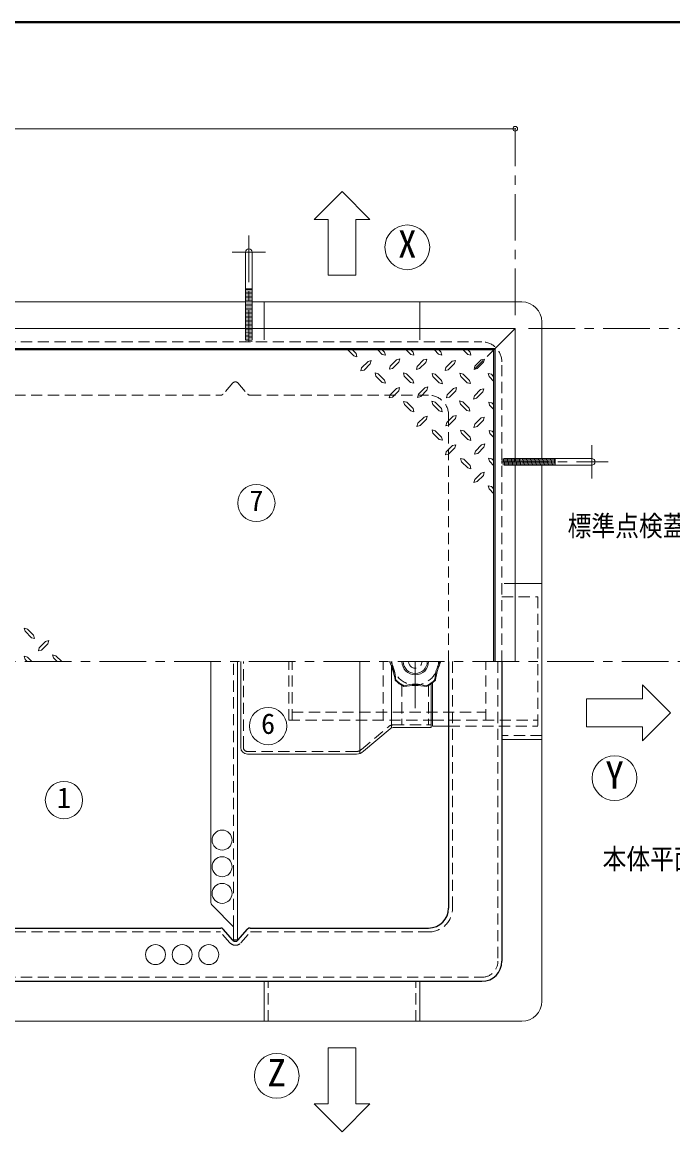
# Model space of a CAD drawing. Units: millimetres at full size, sheet at 1:7; details may follow other scales. Extents: x -1472 to 1363, y -987 to 980.
# Drawn here: x -92 to 397, y 147 to 980 of the extents above; entities that cross this region are included whole.
import ezdxf
from ezdxf.enums import TextEntityAlignment as Align

# ---------------------------------------------------------------- set-up
doc = ezdxf.new("R2010")
doc.units = ezdxf.units.MM
doc.header["$LTSCALE"] = 7
doc.header["$PDMODE"] = 32
doc.header["$PDSIZE"] = 3.5
doc.linetypes.add('CHAIN1', pattern=[8, 5, -1, 1, -1])
doc.linetypes.add('DASHED1', pattern=[1.8, 1.2, -0.6])
doc.layers.add('0-0____1', color=4, linetype='Continuous', lineweight=9)
doc.styles.add('ＭＳ ゴシック', font='')
doc.styles.get('ＭＳ ゴシック').set_extended_font_data('MS Gothic')

msp = doc.modelspace()

# ---------------------------------------------------------------- linework, layer by layer
at = {"layer": '0-0____1', "color": 1, "lineweight": 40}
msp.add_line((1363.499, 979.62), (-1471.501, 979.62), dxfattribs=at)
at = {"layer": '0-0____1'}
for p, q in [((-621.501, 899.62), (278.499, 899.62)), ((148.499, 852.62), (127.499, 831.62)), ((169.499, 831.62), (148.499, 852.62)), ((127.499, 831.62), (137.999, 831.62)), ((137.999, 831.62), (137.999, 789.62)), ((158.999, 831.62), (169.499, 831.62)), ((158.999, 831.62), (158.999, 789.62)), ((137.999, 789.62), (158.999, 789.62)), ((80.999, 779.519), (75.999, 779.519)), ((75.999, 778.648), (80.999, 779.057)), ((75.999, 777.645), (80.999, 778.054)), ((75.999, 776.642), (80.999, 777.05)), ((75.999, 775.638), (80.999, 776.047)), ((75.999, 774.635), (80.999, 775.044)), ((75.999, 773.632), (80.999, 774.04)), ((75.999, 772.628), (80.999, 773.037)), ((75.999, 771.625), (80.999, 772.034)), ((75.999, 770.622), (80.999, 771.03)), ((75.999, 769.618), (80.999, 770.027)), ((75.999, 768.615), (80.999, 769.024)), ((75.999, 767.612), (80.999, 768.02)), ((75.999, 766.608), (80.999, 767.017)), ((75.999, 765.605), (80.999, 766.014)), ((75.999, 764.602), (80.999, 765.01)), ((75.999, 763.598), (80.999, 764.007)), ((75.999, 762.595), (80.999, 763.004)), ((75.999, 761.592), (80.999, 762)), ((75.999, 760.588), (80.999, 760.997)), ((75.999, 759.585), (80.999, 759.994)), ((75.999, 758.582), (80.999, 758.99)), ((75.999, 757.578), (80.999, 757.987)), ((75.999, 756.575), (80.999, 756.984)), ((75.999, 755.572), (80.999, 755.98)), ((75.999, 754.568), (80.999, 754.977)), ((75.999, 753.565), (80.999, 753.974)), ((75.999, 752.562), (80.999, 752.97)), ((75.999, 751.559), (80.999, 751.967)), ((75.999, 750.555), (80.999, 750.964)), ((76.832, 749.62), (80.999, 749.96)), ((152.778, 733.62), (157.311, 729.195)), ((156.336, 733.62), (159.036, 730.92)), ((175.311, 733.62), (178.686, 730.245)), ((196.686, 733.62), (200.061, 730.245)), ((200.211, 733.62), (201.861, 731.97)), ((217.813, 733.62), (220.986, 730.32)), ((221.211, 733.62), (222.786, 732.045)), ((239.511, 733.62), (242.886, 730.245)), ((242.961, 733.62), (244.611, 731.97)), ((263.499, 734.62), (262.499, 733.62)), ((163.236, 720.195), (168.036, 724.995)), ((168.036, 724.995), (170.361, 725.595)), ((170.361, 725.595), (169.761, 723.195)), ((202.461, 729.57), (200.061, 730.245)), ((201.861, 731.97), (202.461, 729.57)), ((205.011, 721.245), (209.736, 726.045)), ((223.386, 729.72), (220.986, 730.32)), ((222.786, 732.045), (223.386, 729.72)), ((226.461, 720.345), (231.261, 725.145)), ((231.261, 725.145), (233.586, 725.745)), ((233.586, 725.745), (232.986, 723.345)), ((245.286, 729.57), (242.886, 730.245)), ((244.611, 731.97), (245.286, 729.57)), ((248.286, 721.32), (253.011, 726.12)), ((253.011, 726.12), (255.411, 726.72)), ((255.411, 726.72), (254.736, 724.32)), ((163.236, 720.195), (162.636, 717.87)), ((165.036, 718.47), (162.636, 717.87)), ((165.036, 718.47), (169.761, 723.195)), ((184.686, 721.47), (184.086, 719.145)), ((186.486, 719.745), (184.086, 719.145)), ((186.486, 719.745), (191.136, 724.47)), ((205.011, 721.245), (204.336, 718.92)), ((206.736, 719.52), (204.336, 718.92)), ((206.736, 719.52), (211.461, 724.245)), ((226.461, 720.345), (225.861, 718.02)), ((228.261, 718.62), (225.861, 718.02)), ((228.261, 718.62), (232.986, 723.345)), ((248.286, 721.32), (247.611, 718.995)), ((250.011, 719.595), (247.611, 718.995)), ((250.011, 719.595), (254.736, 724.32)), ((175.686, 715.695), (173.361, 716.295)), ((173.961, 713.895), (173.361, 716.295)), ((173.961, 713.895), (178.686, 709.17)), ((175.686, 715.695), (180.411, 710.895)), ((195.186, 713.97), (194.586, 716.37)), ((196.911, 715.695), (194.586, 716.37)), ((195.186, 713.97), (199.911, 709.245)), ((196.911, 715.695), (201.711, 710.97)), ((202.311, 708.645), (199.911, 709.245)), ((201.711, 710.97), (202.311, 708.645)), ((218.511, 715.32), (216.111, 715.92)), ((216.786, 713.52), (216.111, 715.92)), ((216.786, 713.52), (221.436, 708.87)), ((218.511, 715.32), (223.236, 710.595)), ((223.836, 708.195), (221.436, 708.87)), ((223.236, 710.595), (223.836, 708.195)), ((237.711, 713.67), (237.036, 716.07)), ((239.436, 715.395), (237.036, 716.07)), ((237.711, 713.67), (242.436, 708.945)), ((239.436, 715.395), (244.161, 710.67)), ((244.836, 708.345), (242.436, 708.945)), ((244.161, 710.67), (244.836, 708.345)), ((260.586, 715.32), (258.186, 715.92)), ((258.861, 713.52), (258.186, 715.92)), ((258.861, 713.52), (262.499, 709.882)), ((260.586, 715.32), (262.499, 713.134)), ((184.686, 699.87), (184.011, 697.545)), ((184.686, 699.87), (189.411, 704.67)), ((186.411, 698.145), (191.136, 702.87)), ((189.411, 704.67), (191.736, 705.27)), ((191.736, 705.27), (191.136, 702.87)), ((205.836, 700.395), (205.161, 697.995)), ((205.836, 700.395), (210.561, 705.12)), ((207.561, 698.67), (212.286, 703.395)), ((210.561, 705.12), (212.886, 705.795)), ((212.886, 705.795), (212.286, 703.395)), ((227.436, 699.87), (226.836, 697.545)), ((227.436, 699.87), (232.161, 704.67)), ((229.236, 698.145), (233.886, 702.87)), ((232.161, 704.67), (234.561, 705.27)), ((234.561, 705.27), (233.886, 702.87)), ((247.836, 699.045), (252.561, 703.77)), ((249.561, 697.32), (254.286, 702.045)), ((186.411, 698.145), (184.011, 697.545)), ((197.061, 694.245), (194.736, 694.92)), ((195.336, 692.52), (194.736, 694.92)), ((195.336, 692.52), (200.061, 687.795)), ((197.061, 694.245), (201.861, 689.52)), ((207.561, 698.67), (205.161, 697.995)), ((218.361, 694.32), (215.961, 694.995)), ((216.636, 692.595), (215.961, 694.995)), ((216.636, 692.595), (221.361, 687.87)), ((218.361, 694.32), (223.086, 689.595)), ((229.236, 698.145), (226.836, 697.545)), ((239.136, 694.62), (236.811, 695.295)), ((237.411, 692.895), (236.811, 695.295)), ((237.411, 692.895), (242.136, 688.17)), ((239.136, 694.62), (243.936, 689.895)), ((247.836, 699.045), (247.161, 696.645)), ((249.561, 697.32), (247.161, 696.645)), ((261.036, 693.87), (258.636, 694.47)), ((259.311, 692.07), (258.636, 694.47)), ((259.311, 692.07), (262.499, 688.882)), ((261.036, 693.87), (262.499, 692.407)), ((202.461, 687.195), (200.061, 687.795)), ((201.861, 689.52), (202.461, 687.195)), ((223.761, 687.195), (221.361, 687.87)), ((223.086, 689.595), (223.761, 687.195)), ((227.136, 679.095), (231.861, 683.82)), ((244.536, 687.495), (242.136, 688.17)), ((243.936, 689.895), (244.536, 687.495)), ((252.861, 682.545), (255.261, 683.145)), ((255.261, 683.145), (254.586, 680.745)), ((205.386, 678.495), (204.711, 676.095)), ((207.111, 676.77), (204.711, 676.095)), ((207.111, 676.77), (211.836, 681.495)), ((227.136, 679.095), (226.461, 676.695)), ((228.861, 677.37), (226.461, 676.695)), ((228.861, 677.37), (233.586, 682.095)), ((248.136, 677.745), (247.536, 675.42)), ((249.936, 676.02), (247.536, 675.42)), ((248.136, 677.745), (252.861, 682.545)), ((249.936, 676.02), (254.586, 680.745)), ((216.786, 671.145), (216.111, 673.545)), ((218.511, 672.87), (216.111, 673.545)), ((216.786, 671.145), (221.436, 666.42)), ((218.511, 672.87), (223.236, 668.145)), ((223.836, 665.745), (221.436, 666.42)), ((223.236, 668.145), (223.836, 665.745)), ((239.886, 672.795), (237.561, 673.395)), ((238.161, 670.995), (237.561, 673.395)), ((238.161, 670.995), (242.886, 666.27)), ((239.886, 672.795), (244.686, 667.995)), ((244.686, 667.995), (245.286, 665.67)), ((259.536, 670.77), (258.936, 673.17)), ((261.336, 672.57), (258.936, 673.17)), ((259.536, 670.77), (262.499, 667.807)), ((261.336, 672.57), (262.499, 671.407)), ((226.761, 657.12), (231.486, 661.845)), ((228.486, 655.395), (233.211, 660.12)), ((245.286, 665.67), (242.886, 666.27)), ((248.586, 657.57), (253.311, 662.37)), ((250.386, 655.845), (255.036, 660.57)), ((253.311, 662.37), (255.711, 662.97)), ((255.711, 662.97), (255.036, 660.57)), ((226.761, 657.12), (226.086, 654.72)), ((228.486, 655.395), (226.086, 654.72)), ((239.886, 651.495), (237.486, 652.095)), ((238.161, 649.695), (237.486, 652.095)), ((239.886, 651.495), (244.611, 646.77)), ((248.586, 657.57), (247.986, 655.245)), ((250.386, 655.845), (247.986, 655.245)), ((259.236, 649.995), (258.561, 652.395)), ((260.961, 651.795), (258.561, 652.395)), ((259.236, 649.995), (262.499, 646.602)), ((260.961, 651.795), (262.499, 650.257)), ((278.499, 647.953), (278.839, 652.12)), ((279.434, 647.12), (279.842, 652.12)), ((280.437, 647.12), (280.846, 652.12)), ((281.441, 647.12), (281.849, 652.12)), ((282.444, 647.12), (282.852, 652.12)), ((283.447, 647.12), (283.856, 652.12)), ((284.451, 647.12), (284.859, 652.12)), ((285.454, 647.12), (285.862, 652.12)), ((286.457, 647.12), (286.866, 652.12)), ((287.461, 647.12), (287.869, 652.12)), ((288.464, 647.12), (288.872, 652.12)), ((289.467, 647.12), (289.876, 652.12)), ((290.471, 647.12), (290.879, 652.12)), ((291.474, 647.12), (291.882, 652.12)), ((292.477, 647.12), (292.886, 652.12)), ((293.481, 647.12), (293.889, 652.12)), ((294.484, 647.12), (294.892, 652.12)), ((295.487, 647.12), (295.896, 652.12)), ((296.491, 647.12), (296.899, 652.12)), ((297.494, 647.12), (297.902, 652.12)), ((298.497, 647.12), (298.906, 652.12)), ((299.501, 647.12), (299.909, 652.12)), ((300.504, 647.12), (300.912, 652.12)), ((301.507, 647.12), (301.916, 652.12)), ((302.511, 647.12), (302.919, 652.12)), ((303.514, 647.12), (303.922, 652.12)), ((304.517, 647.12), (304.926, 652.12)), ((305.521, 647.12), (305.929, 652.12)), ((306.524, 647.12), (306.932, 652.12)), ((307.527, 647.12), (307.936, 652.12)), ((308.397, 652.12), (308.397, 647.12)), ((238.161, 649.695), (242.886, 645.045)), ((245.286, 644.37), (242.886, 645.045)), ((244.611, 646.77), (245.286, 644.37)), ((252.861, 641.145), (255.261, 641.82)), ((255.261, 641.82), (254.586, 639.42)), ((248.136, 636.42), (247.536, 634.02)), ((249.936, 634.695), (247.536, 634.02)), ((248.136, 636.42), (252.861, 641.145)), ((249.936, 634.695), (254.586, 639.42)), ((258.861, 629.22), (258.186, 631.62)), ((260.586, 631.02), (258.186, 631.62)), ((258.861, 629.22), (262.499, 625.437)), ((260.586, 631.02), (262.499, 629.107)), ((-84.689, 517.545), (-89.414, 522.345)), ((-82.964, 519.345), (-87.689, 524.07)), ((-84.689, 517.545), (-82.364, 516.945)), ((-82.964, 519.345), (-82.364, 516.945)), ((-79.364, 507.645), (-78.764, 510.045)), ((-77.039, 508.245), (-79.364, 507.645)), ((-74.039, 514.77), (-78.764, 510.045)), ((-72.239, 513.045), (-77.039, 508.245)), ((-74.039, 514.77), (-71.639, 515.37)), ((-72.239, 513.045), (-71.639, 515.37)), ((-84.314, 499.62), (-87.689, 502.995)), ((-65.339, 499.62), (-68.039, 502.32)), ((-61.781, 499.62), (-66.314, 504.045)), ((161.937, 499.62), (161.937, 430.569)), ((185.739, 495.914), (185.739, 449.877)), ((374.099, 482.12), (374.099, 471.62)), ((395.099, 461.12), (374.099, 482.12)), ((332.099, 471.62), (332.099, 450.62)), ((374.099, 471.62), (332.099, 471.62)), ((374.099, 440.12), (395.099, 461.12)), ((216.499, 455.62), (215.499, 455.62)), ((374.099, 450.62), (332.099, 450.62)), ((374.099, 450.62), (374.099, 440.12)), ((137.999, 209.62), (158.999, 209.62)), ((137.999, 167.62), (137.999, 209.62)), ((158.999, 167.62), (158.999, 209.62)), ((127.499, 167.62), (137.999, 167.62)), ((148.499, 146.62), (127.499, 167.62)), ((169.499, 167.62), (148.499, 146.62)), ((158.999, 167.62), (169.499, 167.62))]:
    msp.add_line(p, q, dxfattribs=at)
at = {"layer": '0-0____1', "linetype": 'CHAIN1'}
for p, q in [((278.499, 759.62), (278.499, 899.62)), ((78.499, 819.519), (78.499, 739.62)), ((90.999, 807.019), (65.999, 807.019)), ((288.499, 749.62), (523.499, 749.62)), ((335.897, 662.12), (335.897, 637.12)), ((268.499, 649.62), (348.397, 649.62)), ((-761.501, 499.62), (523.499, 499.62)), ((203.499, 499.62), (203.499, 464.62))]:
    msp.add_line(p, q, dxfattribs=at)
at = {"layer": '0-0____1', "color": 7, "lineweight": 18}
for p, q in [((75.999, 807.019), (75.999, 749.62)), ((80.999, 807.019), (80.999, 749.62)), ((-419.001, 769.62), (75.999, 769.62)), ((80.999, 769.62), (283.499, 769.62)), ((89.999, 769.62), (89.999, 749.62)), ((206.999, 769.62), (206.999, 749.62)), ((298.499, 754.62), (298.499, 652.12)), ((278.499, 749.62), (-621.501, 749.62)), ((263.499, 734.62), (278.499, 749.62)), ((278.499, 749.62), (278.499, 499.62)), ((263.499, 734.62), (-606.501, 734.62)), ((263.499, 734.62), (263.499, 499.62)), ((335.897, 652.12), (278.499, 652.12)), ((335.897, 647.12), (278.499, 647.12)), ((298.499, 647.12), (298.499, 244.62)), ((298.499, 558.12), (278.499, 558.12)), ((49.999, 499.62), (49.999, 319.691)), ((69.999, 290.62), (69.999, 499.62)), ((72.499, 499.62), (72.499, 435.12)), ((216.499, 483.788), (216.499, 451.12)), ((215.499, 482.999), (215.499, 450.07)), ((186.797, 450.07), (215.499, 450.07)), ((228.499, 451.12), (216.499, 451.12)), ((164.572, 432.329), (184.61, 449.123)), ((298.499, 441.12), (268.499, 441.12)), ((77.499, 430.12), (159.469, 430.12)), ((51.463, 316.155), (66.999, 300.62)), ((66.999, 300.62), (66.999, 290.62)), ((69.999, 290.62), (66.999, 290.62)), ((89.999, 229.62), (89.999, 259.62)), ((206.999, 229.62), (206.999, 259.62)), ((-626.501, 229.62), (283.499, 229.62))]:
    msp.add_line(p, q, dxfattribs=at)
at = {"layer": '0-0____1', "linetype": 'DASHED1'}
for p, q in [((75.999, 749.552), (76.832, 749.62)), ((75.999, 749.62), (75.999, 739.62)), ((75.999, 748.549), (80.999, 748.957)), ((75.999, 747.545), (80.999, 747.954)), ((75.999, 746.542), (80.999, 746.95)), ((75.999, 745.539), (80.999, 745.947)), ((75.999, 744.535), (80.999, 744.944)), ((75.999, 743.532), (80.999, 743.94)), ((75.999, 742.529), (80.999, 742.937)), ((75.999, 741.525), (80.999, 741.934)), ((80.999, 749.62), (80.999, 739.62)), ((89.999, 749.62), (89.999, 739.62)), ((206.999, 749.62), (206.999, 739.62)), ((-596.501, 739.62), (253.499, 739.62)), ((75.999, 740.522), (80.999, 740.93)), ((77.239, 739.62), (80.999, 739.927)), ((248.499, 719.62), (262.499, 733.62)), ((268.499, 499.62), (268.499, 724.62)), ((66.619, 708.768), (59.343, 700.471)), ((70.378, 708.768), (77.655, 700.471)), ((-160.466, 699.62), (57.463, 699.62)), ((79.534, 699.62), (213.499, 699.62)), ((228.499, 499.62), (228.499, 684.62)), ((278.499, 652.12), (268.499, 652.12)), ((268.499, 648.361), (268.806, 652.12)), ((269.401, 647.12), (269.809, 652.12)), ((270.404, 647.12), (270.812, 652.12)), ((271.407, 647.12), (271.816, 652.12)), ((272.411, 647.12), (272.819, 652.12)), ((273.414, 647.12), (273.822, 652.12)), ((274.417, 647.12), (274.826, 652.12)), ((275.421, 647.12), (275.829, 652.12)), ((276.424, 647.12), (276.832, 652.12)), ((277.427, 647.12), (277.836, 652.12)), ((278.499, 647.12), (268.499, 647.12)), ((278.431, 647.12), (278.499, 647.953)), ((278.499, 558.12), (268.499, 558.12)), ((268.499, 548.12), (295.499, 548.12)), ((295.499, 548.12), (295.499, 451.12)), ((66.999, 300.62), (66.999, 499.62)), ((74.499, 435.12), (74.499, 499.62)), ((108.499, 455.62), (108.499, 499.62)), ((110.999, 455.62), (110.999, 499.62)), ((179.499, 455.62), (179.499, 499.62)), ((256.499, 455.62), (256.499, 499.62)), ((193.499, 481.724), (193.499, 452.07)), ((213.499, 481.724), (213.499, 452.07)), ((110.999, 461.62), (256.499, 461.62)), ((108.499, 455.62), (215.499, 455.62)), ((163.114, 433.698), (183.152, 450.492)), ((186.797, 452.07), (215.499, 452.07)), ((216.499, 455.62), (295.499, 455.62)), ((228.499, 451.12), (295.499, 451.12)), ((298.499, 444.12), (268.499, 444.12)), ((159.469, 432.12), (77.499, 432.12)), ((92.999, 229.62), (92.999, 259.62)), ((203.999, 229.62), (203.999, 259.62))]:
    msp.add_line(p, q, dxfattribs=at)
at = {"layer": '0-0____1', "color": 5, "lineweight": 25}
for p, q in [((262.499, 733.62), (-389.959, 733.62)), ((262.499, 499.62), (262.499, 733.62)), ((228.499, 499.62), (228.499, 314.62)), ((268.499, 499.62), (268.499, 274.62)), ((-160.466, 299.62), (57.463, 299.62)), ((66.619, 290.471), (59.343, 298.768)), ((70.378, 290.471), (77.655, 298.768)), ((79.534, 299.62), (213.499, 299.62)), ((-596.501, 259.62), (253.499, 259.62))]:
    msp.add_line(p, q, dxfattribs=at)
at = {"layer": '0-0____1', "color": 7, "linetype": 'DASHED1', "lineweight": 18}
for p, q in [((231.499, 499.62), (231.499, 314.62)), ((265.499, 499.62), (265.499, 274.62)), ((64.364, 288.493), (57.237, 296.62)), ((-596.501, 262.62), (253.499, 262.62))]:
    msp.add_line(p, q, dxfattribs=at)
at = {"layer": '0-0____1'}
for points in [[(178.761, 733.62), (180.411, 731.97), (181.086, 729.645), (178.686, 730.245)], [(159.036, 730.92), (159.711, 728.52), (157.311, 729.195)], [(184.686, 721.47), (189.411, 726.27), (191.811, 726.87), (191.136, 724.47)], [(209.736, 726.045), (212.061, 726.645), (211.461, 724.245)], [(180.411, 710.895), (181.086, 708.57), (178.686, 709.17)], [(252.561, 703.77), (254.886, 704.445), (254.286, 702.045)], [(205.386, 678.495), (210.111, 683.22), (212.436, 683.895), (211.836, 681.495)], [(231.861, 683.82), (234.261, 684.42), (233.586, 682.095)], [(231.486, 661.845), (233.886, 662.445), (233.211, 660.12)], [(-89.414, 522.345), (-90.089, 524.67), (-87.689, 524.07)], [(-87.764, 499.62), (-89.414, 501.27), (-90.089, 503.595), (-87.689, 502.995)], [(-68.039, 502.32), (-68.714, 504.72), (-66.314, 504.045)]]:
    msp.add_lwpolyline(points, dxfattribs=at)
at = {"layer": '0-0____1', "color": 7, "linetype": 'DASHED1', "lineweight": 18}
for points in [[(-167.366, 288.493), (-160.239, 296.62), (57.237, 296.62)], [(72.634, 288.493), (79.761, 296.62), (213.499, 296.62)]]:
    msp.add_lwpolyline(points, dxfattribs=at)
at = {"layer": '0-0____1', "color": 7, "lineweight": 18}
for centre, radius in [((197.499, 810.62), 16.8), ((84.232, 618.665), 14), ((93.033, 451.21), 14), ((353.099, 412.12), 16.8), ((-60.199, 395.616), 14), ((99.499, 188.62), 16.8)]:
    msp.add_circle(centre, radius, dxfattribs=at)
at = {"layer": '0-0____1'}
for centre in [(58.499, 365.62), (58.499, 345.62), (58.499, 325.62), (8.499, 279.62), (28.499, 279.62), (48.499, 279.62)]:
    msp.add_circle(centre, 7.5, dxfattribs=at)
at = {"layer": '0-0____1', "color": 7, "lineweight": 18}
for centre, radius, start, end in [((78.499, 807.019), 2.5, 0, 180), ((283.499, 754.62), 15, 0, 90), ((335.897, 649.62), 2.5, 270, 90), ((134.118, 477.077), 54.951, 9.11306, 24.21987), ((159.679, 485.382), 29.075, 1.44958, 29.32092), ((203.499, 499.62), 9, 180, 360), ((247.318, 485.382), 29.075, 150.67908, 178.55042), ((272.88, 477.077), 54.951, 155.78013, 170.88694), ((203.499, 499.62), 20.5, 222.46304, 245.53696), ((203.499, 499.62), 20, 222.46304, 245.53696), ((203.499, 499.62), 20, 294.46304, 317.53696), ((203.499, 499.62), 20.5, 294.46304, 317.53696), ((203.499, 426.669), 54.951, 81.11306, 98.88694), ((203.499, 453.545), 29.075, 73.44958, 106.55042), ((186.797, 447.07), 3, 90, 136.80874), ((77.499, 435.12), 5, 180, 270), ((159.469, 437.12), 7, 270, 316.80874), ((54.999, 319.691), 5, 180, 225), ((283.499, 244.62), 15, 270, 0)]:
    msp.add_arc(centre, radius, start, end, dxfattribs=at)
at = {"layer": '0-0____1', "linetype": 'DASHED1'}
for centre, radius, start, end in [((253.499, 724.62), 15, 0, 90), ((68.499, 707.12), 2.5, 41.25117, 138.74883), ((57.463, 702.12), 2.5, 270, 318.74883), ((79.534, 702.12), 2.5, 221.25117, 270), ((213.499, 684.62), 15, 0, 90), ((203.499, 499.62), 17.5, 180, 360), ((203.499, 499.62), 5, 180, 360), ((186.797, 447.07), 5, 90, 136.80874), ((77.499, 435.12), 3, 180, 270), ((159.469, 437.12), 5, 270, 316.80874)]:
    msp.add_arc(centre, radius, start, end, dxfattribs=at)
at = {"layer": '0-0____1'}
msp.add_arc((203.499, 499.62), 10, 180, 360, dxfattribs=at)
at = {"layer": '0-0____1', "color": 5, "lineweight": 25}
for centre, radius, start, end in [((213.499, 314.62), 15, 270, 0), ((57.463, 297.12), 2.5, 41.25117, 90), ((79.534, 297.12), 2.5, 90, 138.74883), ((68.499, 292.12), 2.5, 221.25117, 318.74883), ((253.499, 274.62), 15, 270, 0)]:
    msp.add_arc(centre, radius, start, end, dxfattribs=at)
at = {"layer": '0-0____1', "color": 7, "linetype": 'DASHED1', "lineweight": 18}
for centre, radius, start, end in [((213.499, 314.62), 18, 270, 0), ((68.499, 292.12), 5.5, 221.25117, 318.74883), ((253.499, 274.62), 12, 270, 0)]:
    msp.add_arc(centre, radius, start, end, dxfattribs=at)
at = {"layer": '0-0____1'}
msp.add_point((278.499, 899.62), dxfattribs=at)

# ---------------------------------------------------------------- texts
at = {"layer": '0-0____1', "color": 7, "style": 'ＭＳ ゴシック'}
for s, height, p in [('X', 20.53, (190.499, 796.62)), ('7', 15.4, (78.982, 608.165)), ('6', 15.4, (87.783, 440.71)), ('Y', 20.53, (346.099, 398.12)), ('1', 15.4, (-65.449, 385.116)), ('Z', 20.53, (92.499, 174.62))]:
    msp.add_text(s, height=height, dxfattribs=at).set_placement(p, align=Align.BOTTOM_LEFT)
at = {"layer": '0-0____1', "color": 7, "style": 'ＭＳ ゴシック', "width": 0.85}
for s, p in [('標準点検蓋伏せ図', (317.832, 589.12)), ('本体平面図', (344.082, 339.12))]:
    msp.add_text(s, height=15.4, dxfattribs=at).set_placement(p, align=Align.BOTTOM_LEFT)

doc.saveas('drawing.dxf')
